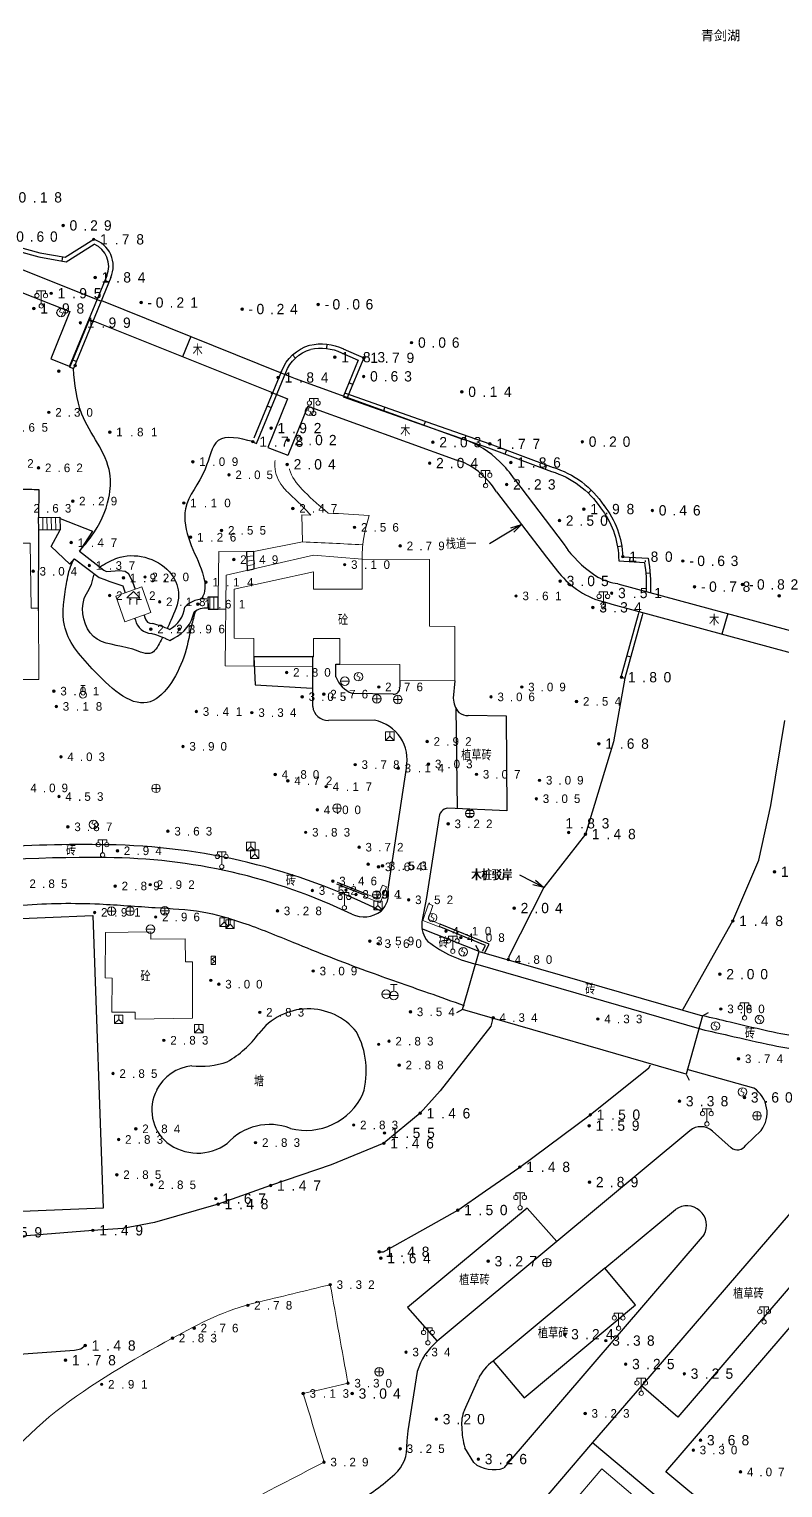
# Model space of a CAD drawing. Header units: metres. Extents: x 342272 to 345188, y 671156 to 672490.
# Drawn here: x 344395.7 to 344483.5, y 671548.3 to 671718.2 of the extents above; entities that cross this region are included whole.
import ezdxf
from ezdxf.enums import TextEntityAlignment as Align

# ---------------------------------------------------------------- set-up
doc = ezdxf.new("R2010")
doc.units = ezdxf.units.M
doc.header["$LTSCALE"] = 0.5
doc.header["$MEASUREMENT"] = 0
doc.layers.add('00-地形', color=251, linetype='Continuous')
doc.layers.add('00-现状标高', color=2, linetype='Continuous', lineweight=0, plot=False)
for name, color, linetype, lineweight in [('公共设施纪念物', 8, 'Continuous', 0), ('普通房屋', 8, 'Continuous', 0), ('通讯及其他管线设施', 252, 'Continuous', 0)]:
    doc.layers.add(name, color=color, linetype=linetype, lineweight=lineweight)
doc.styles.add('左斜等线体4.0', font='', dxfattribs={"height": 2.25})
doc.styles.add('正等线体2.0', font='MCS_Chinese1.shx', dxfattribs={"height": 2, "bigfont": 'MCS_Chinese1big.shx'})
doc.styles.add('正等线体2.4', font='MCS_Chinese1.shx', dxfattribs={"height": 2.4, "bigfont": 'MCS_Chinese1big.shx'})
doc.styles.add('细等线体2.5', font='MCS_Chinese1.shx', dxfattribs={"height": 2.5, "bigfont": 'MCS_Chinese1big.shx'})
doc.styles.add('细等线体3.0', font='MCS_Chinese1.shx', dxfattribs={"height": 3, "bigfont": 'MCS_Chinese1big.shx'})
doc.styles.get('左斜等线体4.0').set_extended_font_data('黑体', italic=True)

# ---------------------------------------------------------------- blocks, each defined once
blk = doc.blocks.new('155210_1')
at = {"layer": '公共设施纪念物', "lineweight": 0}
for p, q in [((-1, 2.9), (-1, 3.5)), ((-1, 3.5), (1, 3.5)), ((0, 0.5), (0, 3.5)), ((1, 3.5), (1, 2.9))]:
    blk.add_line(p, q, dxfattribs=at)
for centre in [(-1, 2.4), (0, 0), (1, 2.4)]:
    blk.add_circle(centre, 0.5, dxfattribs=at)
blk = doc.blocks.new('174201')
at = {"layer": '通讯及其他管线设施', "linetype": 'Continuous', "lineweight": 0}
for p, q in [((-1, 0), (1, 0)), ((-0.7, 0.7), (0.7, 0.7)), ((0, -1), (0, 1)), ((-0.7, -0.7), (0.7, -0.7))]:
    blk.add_line(p, q, dxfattribs=at)
blk.add_circle((0, 0), 1, dxfattribs=at)
blk = doc.blocks.new('174700')
at = {"layer": '通讯及其他管线设施', "linetype": 'Continuous', "lineweight": 0}
for p, q in [((0, 1), (-0.38, 0.18)), ((-0.38, 0.18), (0.38, -0.18)), ((0, -1), (0.38, -0.18))]:
    blk.add_line(p, q, dxfattribs=at)
blk.add_circle((0, 0), 1, dxfattribs=at)
blk = doc.blocks.new('175200')
at = {"layer": '通讯及其他管线设施', "lineweight": 0}
for p, q in [((-1, 0), (1, 0)), ((-0.8, 2.6), (0.8, 2.6)), ((0, 1), (0, 2.6))]:
    blk.add_line(p, q, dxfattribs=at)
blk.add_circle((0, 0), 1, dxfattribs=at)
blk = doc.blocks.new('174100')
at = {"layer": '通讯及其他管线设施', "lineweight": 0}
blk.add_line((-1, 0), (1, 0), dxfattribs=at)
blk.add_circle((0, 0), 1, dxfattribs=at)
blk = doc.blocks.new('175300')
at = {"layer": '通讯及其他管线设施', "lineweight": 0}
for p, q in [((-0.5, 2.2), (0.5, 2.2)), ((0, 0.8), (0, 2.2))]:
    blk.add_line(p, q, dxfattribs=at)
blk.add_circle((0, 0), 0.8, dxfattribs=at)
blk = doc.blocks.new('174200')
at = {"layer": '通讯及其他管线设施', "lineweight": 0}
for p, q in [((-1, 0), (1, 0)), ((0, 1), (0, -1))]:
    blk.add_line(p, q, dxfattribs=at)
blk.add_circle((0, 0), 1, dxfattribs=at)
blk = doc.blocks.new('174602')
at = {"layer": '通讯及其他管线设施', "lineweight": 0}
for p, q in [((-1, 1), (-1, -1)), ((1, 1), (-1, 1)), ((-1, -1), (0, 0)), ((0, 0), (0, 1)), ((0, 0), (1, -1)), ((1, -1), (1, 1)), ((-1, -1), (1, -1))]:
    blk.add_line(p, q, dxfattribs=at)
blk = doc.blocks.new('156602')
at = {"layer": '公共设施纪念物', "lineweight": 0}
for p, q in [((0, 3), (-1.5, 1.5)), ((-1.5, 1.5), (1.5, 1.5)), ((-0.8, 1.5), (-0.8, 0)), ((1.5, 1.5), (0, 3)), ((0.8, 1.5), (0.8, 0))]:
    blk.add_line(p, q, dxfattribs=at)
blk = doc.blocks.new('213400_1')
at = {"layer": '00-现状标高', "linetype": 'Continuous', "lineweight": 0}
h = blk.add_hatch(color=256, dxfattribs=at)
edge = h.paths.add_edge_path()
edge.add_arc((0, 0), 0.3, 0, 360)
blk.add_circle((0, 0), 0.3, dxfattribs=at)

msp = doc.modelspace()

# ---------------------------------------------------------------- linework, layer by layer
at = {"layer": '00-地形', "lineweight": -3}
for p, q in [((344389.06, 671694.3), (344396.94, 671692.14)), ((344388.95, 671693.82), (344396.83, 671691.65)), ((344399.91, 671691.62), (344403.22, 671693.7)), ((344400.01, 671691.09), (344403.27, 671693.14)), ((344392.57, 671691.11), (344404.09, 671686.51)), ((344396.83, 671691.65), (344400.01, 671691.09)), ((344396.94, 671692.14), (344399.91, 671691.62)), ((344399.58, 671691.67), (344399.5, 671691.18)), ((344404.74, 671689.45), (344400.38, 671678.83)), ((344405.2, 671689.26), (344400.85, 671678.64)), ((344404.98, 671688.71), (344404.51, 671688.9)), ((344405.2, 671689.26), (344405.2, 671689.26)), ((344391.63, 671688.78), (344400.43, 671685.28)), ((344404.09, 671686.51), (344404.14, 671686.63)), ((344404.12, 671686.57), (344424.95, 671678.17)), ((344400.43, 671685.28), (344398.21, 671679.78)), ((344400.47, 671678.87), (344402.74, 671684.36)), ((344403.08, 671684.09), (344402.62, 671684.28)), ((344402.74, 671684.36), (344403.18, 671684.18)), ((344403.18, 671684.18), (344403.11, 671684.01)), ((344423.98, 671675.84), (344403.18, 671684.18)), ((344414.53, 671682.37), (344413.58, 671680.01)), ((344430.38, 671681.47), (344430.32, 671680.98)), ((344432.08, 671680.48), (344434.04, 671679.63)), ((344432.28, 671680.94), (344434.69, 671679.89)), ((344398.21, 671679.78), (344400.47, 671678.87)), ((344400.38, 671678.83), (344400.85, 671678.64)), ((344401.18, 671679.46), (344400.72, 671679.65)), ((344426.39, 671680.24), (344426.73, 671679.87)), ((344434.04, 671679.63), (344432.26, 671675.36)), ((344434.69, 671679.89), (344432.72, 671675.17)), ((344421.92, 671670.59), (344425.13, 671678.38)), ((344422.19, 671669.93), (344425.59, 671678.19)), ((344424.99, 671678.27), (344424.95, 671678.17)), ((344424.95, 671678.17), (344426.7, 671677.49)), ((344426.7, 671677.49), (344446.31, 671670.37)), ((344433.4, 671676.79), (344432.94, 671676.98)), ((344423.92, 671675.69), (344423.98, 671675.84)), ((344423.98, 671675.84), (344425.8, 671675.13)), ((344432.26, 671675.36), (344440.97, 671672.29)), ((344432.43, 671675.83), (344441.14, 671672.76)), ((344423.44, 671674.29), (344423.91, 671674.09)), ((344425.8, 671675.13), (344423.49, 671669.46)), ((344428.17, 671674.27), (344425.82, 671668.51)), ((344428.17, 671674.27), (344445.52, 671667.97)), ((344437.14, 671674.17), (344436.98, 671673.7)), ((344440.97, 671672.29), (344449.19, 671669.4)), ((344441.14, 671672.76), (344449.36, 671669.87)), ((344441.86, 671672.51), (344441.69, 671672.04)), ((344421.92, 671670.59), (344421.92, 671670.59)), ((344446.57, 671670.85), (344446.41, 671670.38)), ((344421.73, 671670.12), (344422.19, 671669.93)), ((344423.49, 671669.46), (344425.84, 671668.55)), ((344449.19, 671669.4), (344456.56, 671666.66)), ((344449.36, 671669.87), (344456.73, 671667.13)), ((344451.29, 671669.15), (344451.11, 671668.68)), ((344455.97, 671667.41), (344455.8, 671666.94)), ((344452.22, 671665.74), (344458.03, 671658.13)), ((344396.82, 671664.56), (344396.81, 671661.31)), ((344450.14, 671664.3), (344455.97, 671656.67)), ((344461.17, 671664.49), (344460.82, 671664.13)), ((344396.81, 671661.31), (344399.28, 671661.32)), ((344396.84, 671659.83), (344396.81, 671661.31)), ((344399.28, 671661.32), (344399.3, 671659.85)), ((344399.32, 671661.18), (344403.1, 671659.7)), ((344453.05, 671660.48), (344449.31, 671658.21)), ((344451.82, 671660.1), (344453.05, 671660.48)), ((344453.05, 671660.48), (344452.15, 671659.57)), ((344396.79, 671650.41), (344396.84, 671659.83)), ((344399.3, 671659.85), (344396.84, 671659.83)), ((344398.28, 671657.93), (344399.3, 671659.85)), ((344403.1, 671659.7), (344401.58, 671657.38)), ((344398.28, 671657.93), (344400.43, 671655.87)), ((344401.58, 671657.38), (344404.41, 671655.14)), ((344421.86, 671657.33), (344421.01, 671657.31)), ((344421.01, 671657.31), (344421.08, 671655.13)), ((344421.92, 671655.32), (344421.86, 671657.33)), ((344455.97, 671656.67), (344457.4, 671654.86)), ((344458.03, 671658.13), (344458.08, 671658.05)), ((344464.72, 671657.96), (344464.23, 671657.88)), ((344464.35, 671656.71), (344464.37, 671656.25)), ((344464.85, 671656.73), (344467.79, 671656.54)), ((344465.67, 671656.68), (344465.64, 671656.18)), ((344400.43, 671655.87), (344400.97, 671656.48)), ((344400.97, 671656.48), (344403.86, 671654.3)), ((344404.41, 671655.14), (344404.72, 671655.02)), ((344404.72, 671655.02), (344406.24, 671655.12)), ((344406.24, 671655.12), (344406.88, 671655.06)), ((344406.88, 671655.06), (344407.28, 671654.76)), ((344421.08, 671655.13), (344421.92, 671655.32)), ((344464.37, 671656.25), (344467.37, 671656.07)), ((344403.86, 671654.3), (344404.52, 671654.08)), ((344404.52, 671654.08), (344404.97, 671653.89)), ((344404.97, 671653.89), (344406.6, 671653.32)), ((344406.6, 671653.32), (344406.89, 671652.52)), ((344407.28, 671654.76), (344407.76, 671653.81)), ((344407.76, 671653.81), (344408.06, 671652.95)), ((344464.28, 671653.58), (344489.89, 671646.63)), ((344468.02, 671654.82), (344467.53, 671654.78)), ((344417.73, 671652.02), (344416.53, 671652.01)), ((344416.53, 671652.01), (344416.54, 671650.63)), ((344417.72, 671650.63), (344417.73, 671652.02)), ((344409.1, 671649.93), (344409.19, 671649.65)), ((344416.54, 671650.63), (344417.72, 671650.63)), ((344463.61, 671651.15), (344462.76, 671651.42)), ((344489.18, 671644.23), (344463.61, 671651.15)), ((344466.62, 671649.99), (344464.61, 671642.7)), ((344467.1, 671649.86), (344465.09, 671642.57)), ((344466.71, 671650.31), (344466.62, 671649.99)), ((344467.19, 671650.18), (344467.1, 671649.86)), ((344477.09, 671650.11), (344476.4, 671647.69)), ((344408, 671649.54), (344408.08, 671649.34)), ((344411.57, 671647.19), (344412.07, 671646.97)), ((344412.07, 671646.97), (344412.56, 671647.22)), ((344428.75, 671645.1), (344421.89, 671645.08)), ((344421.89, 671645.08), (344422.02, 671641.81)), ((344428.73, 671639.27), (344428.75, 671645.1)), ((344465.77, 671645.04), (344465.29, 671645.17)), ((344431.42, 671642.73), (344431.43, 671644.2)), ((344431.43, 671644.2), (344431.87, 671644.2)), ((344422.02, 671641.81), (344428.67, 671641.43)), ((344438.88, 671642.29), (344438.86, 671641.53)), ((344445.28, 671642.26), (344445.1, 671640.26)), ((344465.09, 671642.57), (344463.78, 671635.17)), ((344464.61, 671642.7), (344465.09, 671642.57)), ((344438.1, 671640.71), (344433.31, 671640.81)), ((344445.4, 671639.11), (344445.54, 671627.41)), ((344446.87, 671638.28), (344451.25, 671638.19)), ((344451.25, 671638.19), (344451.34, 671627.14)), ((344435.93, 671637.68), (344430.56, 671637.63)), ((344482.08, 671627.73), (344483.7, 671637.63)), ((344463.78, 671635.17), (344460.49, 671624.41)), ((344437.53, 671617.98), (344439.64, 671632.1)), ((344480.68, 671621.39), (344482.08, 671627.73)), ((344443.43, 671626.22), (344441.97, 671617.04)), ((344451.34, 671627.14), (344444.48, 671627.43)), ((344460.49, 671624.41), (344455.63, 671618.19)), ((344477.65, 671614.29), (344480.68, 671621.39)), ((344455.63, 671618.19), (344452.84, 671619.64)), ((344434.82, 671617.29), (344431.53, 671618.58)), ((344434.89, 671617.47), (344431.6, 671618.76)), ((344433.17, 671617.93), (344433.24, 671618.12)), ((344455.63, 671618.19), (344451.55, 671610.06)), ((344455.63, 671618.19), (344454.37, 671618.49)), ((344454.66, 671619.05), (344455.63, 671618.19)), ((344441.97, 671617.04), (344441.45, 671614.19)), ((344383.93, 671614.12), (344403.12, 671614.91)), ((344403.12, 671614.91), (344404.32, 671580.83)), ((344471.9, 671604.11), (344477.65, 671614.29)), ((344448.12, 671610.75), (344441.45, 671613.38)), ((344448.86, 671611.42), (344443.46, 671613.64)), ((344449.28, 671611.58), (344443.58, 671613.92)), ((344445.53, 671612.79), (344445.65, 671613.07)), ((344446.17, 671603.97), (344448.12, 671610.75)), ((344448.12, 671610.75), (344447.73, 671611.45)), ((344448.12, 671610.75), (344474.14, 671603.25)), ((344448.52, 671610.76), (344448.86, 671611.42)), ((344448.79, 671610.62), (344449.28, 671611.58)), ((344447.98, 671609.21), (344474.02, 671601.67)), ((344446.17, 671603.97), (344445.47, 671603.59)), ((344472.21, 671596.45), (344446.17, 671603.97)), ((344449.67, 671602.81), (344449.48, 671602.04)), ((344474.14, 671603.25), (344472.21, 671596.45)), ((344474.14, 671603.25), (344474.84, 671603.64)), ((344449.48, 671602.04), (344443.59, 671594.51)), ((344461.06, 671591.72), (344467.87, 671597.19)), ((344467.87, 671597.19), (344468.06, 671597.52)), ((344472.21, 671596.45), (344472.59, 671595.75)), ((344480.11, 671594.81), (344472.36, 671596.98)), ((344443.59, 671594.51), (344441.25, 671591.89)), ((344441.25, 671591.89), (344437.01, 671588.39)), ((344452.84, 671585.63), (344461.06, 671591.72)), ((344472.67, 671589.85), (344457.18, 671576.94)), ((344477.47, 671587.88), (344475.29, 671589.82)), ((344479.17, 671588.17), (344480.96, 671589.88)), ((344437.01, 671588.39), (344430.88, 671585.88)), ((344430.88, 671585.88), (344423.83, 671583.48)), ((344448.85, 671582.84), (344452.84, 671585.63)), ((344423.83, 671583.48), (344417.71, 671581.31)), ((344445.62, 671580.61), (344448.85, 671582.84)), ((344486.76, 671583.05), (344467.03, 671560.14)), ((344404.32, 671580.83), (344385.19, 671580.05)), ((344417.71, 671581.31), (344410.32, 671579.18)), ((344453.7, 671580.83), (344439.77, 671569.27)), ((344442.52, 671578.84), (344445.62, 671580.61)), ((344457.18, 671576.94), (344453.7, 671580.83)), ((344462.75, 671573.86), (344471, 671580.68)), ((344406.61, 671578.46), (344403.11, 671578.25)), ((344410.32, 671579.18), (344406.61, 671578.46)), ((344436.97, 671575.75), (344442.52, 671578.84)), ((344469.84, 671550.13), (344494.33, 671578.64)), ((344490.96, 671579.44), (344471.24, 671556.48)), ((344403.11, 671578.25), (344390.59, 671577.23)), ((344457.18, 671576.94), (344443.24, 671565.33)), ((344474.31, 671577.75), (344451, 671550.57)), ((344436.46, 671575.75), (344436.97, 671575.75)), ((344462.75, 671573.86), (344449.74, 671563.01)), ((344466.31, 671569.57), (344462.75, 671573.86)), ((344439.77, 671569.27), (344443.24, 671565.33)), ((344453.36, 671558.76), (344466.31, 671569.57)), ((344401.74, 671564.46), (344402.24, 671564.83)), ((344393.45, 671563.74), (344400.98, 671564.3)), ((344400.98, 671564.3), (344401.74, 671564.46)), ((344440.91, 671561.8), (344439.82, 671554.88)), ((344449.74, 671563.01), (344453.36, 671558.76)), ((344446.39, 671557.3), (344448.03, 671560.96)), ((344467.03, 671560.14), (344461.32, 671553.55)), ((344471.24, 671556.48), (344467.03, 671560.14)), ((344461.32, 671553.55), (344444.49, 671533.85)), ((344447.48, 671551.19), (344446.45, 671552.92)), ((344461.32, 671553.55), (344469.72, 671546.49)), ((344470.8, 671549.36), (344469.84, 671550.13)), ((344474.49, 671546.27), (344470.8, 671549.36))]:
    msp.add_line(p, q, dxfattribs=at)
at = {"layer": '00-地形', "lineweight": 0}
for p, q in [((344399.32, 671661.18), (344403.1, 671659.7)), ((344428.52, 671661.55), (344427.46, 671661.6)), ((344427.46, 671661.6), (344427.54, 671658.46)), ((344403.1, 671659.7), (344401.58, 671657.38)), ((344398.28, 671657.93), (344400.43, 671655.87)), ((344401.58, 671657.38), (344404.41, 671655.14)), ((344400.43, 671655.87), (344400.97, 671656.48)), ((344400.97, 671656.48), (344403.86, 671654.3)), ((344404.41, 671655.14), (344404.72, 671655.02)), ((344404.72, 671655.02), (344406.24, 671655.12)), ((344406.24, 671655.12), (344406.88, 671655.06)), ((344406.88, 671655.06), (344407.28, 671654.76)), ((344403.86, 671654.3), (344404.52, 671654.08)), ((344404.52, 671654.08), (344404.97, 671653.89)), ((344404.97, 671653.89), (344406.6, 671653.32)), ((344406.6, 671653.32), (344406.89, 671652.52)), ((344407.28, 671654.76), (344407.76, 671653.81)), ((344407.76, 671653.81), (344408.06, 671652.95)), ((344409.1, 671649.93), (344409.19, 671649.65)), ((344411.57, 671647.19), (344412.07, 671646.97)), ((344412.07, 671646.97), (344412.56, 671647.22))]:
    msp.add_line(p, q, dxfattribs=at)
at = {"layer": '00-地形', "lineweight": 0, "flags": 128}
for points in [[(344396.82, 671664.56), (344396.81, 671661.31)], [(344396.79, 671650.41), (344396.84, 671659.83)], [(344398.28, 671657.93), (344399.3, 671659.85)], [(344421.86, 671657.33), (344427.54, 671658.46)], [(344417.73, 671652.02), (344417.79, 671657.34)], [(344421.01, 671657.31), (344417.79, 671657.34)], [(344408, 671649.54), (344408.08, 671649.34)]]:
    msp.add_lwpolyline(points, dxfattribs=at)
at = {"layer": '00-地形', "lineweight": -3}
for centre, radius, start, end in [((344402.22, 671690.59), 3.27, 335.9757, 72.1511), ((344402.15, 671690.56), 2.82, 336.8881, 66.5474), ((344443.5, 671661.14), 9.65, 43.3676, 73.0628), ((344443.5, 671661.14), 7.13, 42.6401, 73.5543), ((344443.66, 671660.29), 10.15, 32.4959, 47.4909), ((344443.66, 671660.29), 7.62, 31.7454, 48.1771), ((344466.86, 671663.81), 10.5, 213.2334, 216.6567), ((344470.31, 671667.11), 15.27, 218.8696, 236.735), ((344465.25, 671661.19), 10.08, 218.9079, 255.7258), ((344465.18, 671660.37), 6.84, 241.7005, 262.4292), ((344416.06, 671648.7), 3.1, 83.6765, 135.8091), ((344410.52, 671651.23), 3.34, 296.9867, 353.6532), ((344410.52, 671651.23), 4.5, 296.9867, 347.6201), ((344416.3, 671648.52), 2.23, 86.0229, 128.595), ((344410.03, 671649.78), 2, 192.6175, 267.2226), ((344410.03, 671649.78), 0.846, 188.4909, 274.1535), ((344406.41, 671635.36), 14.07, 66.4236, 74.8075), ((344406.41, 671635.36), 12.91, 66.4236, 74.1382), ((344434.55, 671643.93), 3.35, 201.0133, 248.206), ((344438.18, 671641.4), 0.688, 263.158, 11.152), ((344448.1, 671640.44), 3.01, 183.5725, 218.4185), ((344430.59, 671639.51), 1.88, 187.3368, 268.9678), ((344446.89, 671640.24), 2.02, 235.5365, 268.9774), ((344434.99, 671633.03), 4.74, 348.6153, 78.5766), ((344444.61, 671626.26), 1.18, 96.3134, 182.1295), ((344402.09, 671456.45), 166.74, 89.0681, 98.7308), ((344403.81, 671549.34), 73.83, 63.5412, 89.229), ((344402.6, 671452.29), 169.39, 89.3014, 97.7706), ((344404.36, 671554.82), 66.85, 64.3698, 89.7392), ((344434.71, 671617.49), 2.86, 314.206, 9.8556), ((344434.7, 671618.11), 3.34, 244.7476, 306.8335), ((344444.26, 671613.78), 2.83, 171.772, 221.6902), ((344450.97, 671623.37), 14.47, 232.4259, 258.0745), ((344490.92, 671595.83), 41.82, 160.1473, 160.4972), ((344428.22, 671596.83), 7.22, 39.1196, 142.942), ((344412.49, 671608.62), 12.44, 300.3668, 323.2711), ((344425.34, 671596.83), 9.63, 343.7869, 28.263), ((344415.2, 671592.23), 5.22, 96.25, 152.8507), ((344415.66, 671606.74), 9.38, 263.7585, 289.4539), ((344414.97, 671592.27), 4.98, 152.1013, 229.5341), ((344427.95, 671597.21), 7.31, 255.5503, 335.2185), ((344478.2, 671591.95), 3.45, 323.2097, 56.1712), ((344423.72, 671583.92), 6.66, 68.7939, 138.1777), ((344473.96, 671588.34), 1.99, 47.9498, 130.6198), ((344415.33, 671593.11), 5.86, 232.1934, 305.7637), ((344478.19, 671588.78), 1.15, 230.9386, 328.0081), ((344472.33, 671578.85), 2.26, 330.9696, 126.0021), ((344447.91, 671559.71), 7.31, 129.75, 163.4137), ((344452.7, 671558.78), 5.16, 124.9825, 155.0346), ((344449.72, 671555.78), 3.65, 155.5145, 186.9707), ((344446.81, 671553.54), 7.11, 169.1543, 181.4667), ((344455.23, 671555.45), 9.14, 180.7287, 196.1001), ((344435.5, 671553), 4.21, 311.4801, 4.8504), ((344418.7, 671571.54), 29.23, 300.9536, 312.0774), ((344449.79, 671554.04), 3.67, 230.9684, 289.3106)]:
    msp.add_arc(centre, radius, start, end, dxfattribs=at)
at = {"layer": '00-地形', "lineweight": -3, "extrusion": (0, 0, -1)}
for centre, radius, start, end in [((-344429.79, 671676.57), 5, 21.0792, 73.2217), ((-344429.79, 671676.57), 4.5, 21.0792, 73.2217), ((-344429.7, 671675.4), 6.12, 77.6148, 115.1569), ((-344429.7, 671675.4), 5.62, 77.6148, 115.1569), ((-344453.46, 671656.6), 11.03, 107.0902, 146.4874), ((-344453.46, 671656.6), 10.53, 107.0902, 146.4874), ((-344454.44, 671656.29), 9.92, 141.9062, 177.6053), ((-344454.44, 671656.29), 10.42, 141.9062, 177.6053), ((-344451.32, 671653.43), 16.26, 170.6612, 182.6094), ((-344451.32, 671653.43), 16.76, 169.2944, 182.9908)]:
    msp.add_arc(centre, radius, start, end, dxfattribs=at)
at = {"layer": '00-地形', "lineweight": 0, "extrusion": (0, 0, -1)}
for centre, radius, start, end in [((-344416.06, 671648.7), 3.1, 44.1908, 96.3236), ((-344416.3, 671648.52), 2.23, 51.405, 93.9772), ((-344406.41, 671635.36), 14.07, 105.1926, 113.5764), ((-344406.41, 671635.36), 12.91, 105.8619, 113.5764)]:
    msp.add_arc(centre, radius, start, end, dxfattribs=at)
at = {"layer": '00-地形', "lineweight": 0}
for centre, radius, start, end in [((344410.52, 671651.23), 3.34, 296.9867, 353.6532), ((344410.52, 671651.23), 4.5, 296.9867, 347.6201), ((344410.03, 671649.78), 2, 192.6175, 267.2226), ((344410.03, 671649.78), 0.846, 188.4909, 274.1534)]:
    msp.add_arc(centre, radius, start, end, dxfattribs=at)
at = {"layer": '00-地形', "lineweight": -3}
for points in [[(344401.58, 671657.38), (344402.96, 671659.11), (344404.98, 671663.59), (344405.1, 671666.44), (344401.85, 671673.35), (344400.85, 671678.64)], [(344421.77, 671670.13), (344417.73, 671670.25), (344416.2, 671666.91), (344413.91, 671662.3), (344414.41, 671658.48), (344415.9, 671654.84), (344416.07, 671652.45), (344415.79, 671651.79)], [(344394.63, 671664.6), (344396.82, 671664.56)], [(344403.9, 671655.54), (344404.35, 671655.79), (344406.31, 671656.68), (344412.3, 671654.65), (344413.11, 671652.26), (344412.21, 671649.3), (344411.79, 671648.35)], [(344414.99, 671650.18), (344414.57, 671648.46), (344413.72, 671645.03), (344409.46, 671639.74), (344403.06, 671643.66), (344399.81, 671648.73), (344400.05, 671653.58), (344400.63, 671655.83), (344400.97, 671656.48)], [(344411.26, 671647.32), (344411.08, 671647.02), (344410, 671645.53), (344407.78, 671645.94), (344403.18, 671647.44), (344402.13, 671651.85), (344403.14, 671654.1), (344403.34, 671654.68), (344403.35, 671654.69)], [(344415.12, 671650.41), (344415.08, 671650.34), (344415.04, 671650.26), (344414.99, 671650.18)], [(344383.98, 671614.89), (344388.1, 671615.39), (344394.94, 671616.14), (344403.91, 671616.27), (344410.4, 671615.85), (344415.87, 671615.35), (344420.56, 671614.09), (344426.5, 671611.79), (344434.97, 671608.49), (344442.19, 671605.93), (344446.36, 671604.45)], [(344471.81, 671603.92), (344471.84, 671603.98), (344471.88, 671604.04), (344471.92, 671604.11)], [(344449.74, 671603.03), (344449.69, 671602.97), (344449.64, 671602.9), (344449.59, 671602.83)], [(344501.26, 671601), (344498.75, 671600.83), (344497.33, 671600.76), (344494.22, 671600.62), (344489.62, 671600.42), (344482.37, 671601.33), (344477.34, 671602.5), (344474.14, 671603.25)], [(344474.02, 671601.67), (344477.18, 671600.96), (344482.34, 671599.81), (344489.71, 671598.91), (344495.13, 671599.17), (344498.49, 671599.35), (344502.17, 671599.75)]]:
    msp.add_spline(points, degree=3, dxfattribs=at)
at = {"layer": '00-地形', "lineweight": 0}
for points, knots in [([(344424.34, 671667.94), (344424.31, 671667.7), (344424.26, 671666.65), (344424.97, 671664.92), (344426.82, 671663.37), (344427.89, 671662.22), (344428.52, 671661.55)], [0, 0, 0, 0, 0.091595, 0.401844, 0.652722, 1, 1, 1, 1]), ([(344430.53, 671661.81), (344429.6, 671662.6), (344427.96, 671664), (344426.33, 671665.83), (344426.05, 671666.85), (344426.02, 671666.98)], [0, 0, 0, 0, 0.536027, 0.940703, 1, 1, 1, 1])]:
    msp.add_open_spline(points, degree=3, knots=knots, dxfattribs=at)
for points in [[(344394.63, 671664.6), (344396.82, 671664.56)], [(344430.53, 671661.81), (344435.29, 671661.53)], [(344435.29, 671661.53), (344434.56, 671658.12), (344434.48, 671656.43)], [(344427.54, 671658.46), (344434.56, 671658.12)], [(344417.72, 671650.63), (344418.61, 671650.62)]]:
    msp.add_spline(points, degree=3, dxfattribs=at)
at = {"layer": '公共设施纪念物', "lineweight": 0, "flags": 128}
msp.add_lwpolyline([(344405.79, 671652.12), (344406.85, 671649.12), (344409.89, 671650.22), (344408.81, 671653.22), (344405.79, 671652.12)], dxfattribs=at)
at = {"layer": '普通房屋', "lineweight": 0}
for p, q in [((344396.81, 671661.31), (344399.28, 671661.32)), ((344396.84, 671659.83), (344396.81, 671661.31)), ((344397.3, 671659.84), (344397.28, 671661.31)), ((344397.8, 671659.84), (344397.78, 671661.31)), ((344398.3, 671659.84), (344398.28, 671661.31)), ((344398.8, 671659.84), (344398.78, 671661.32)), ((344399.3, 671659.85), (344396.84, 671659.83)), ((344421.86, 671657.33), (344421.01, 671657.31)), ((344421.86, 671657.32), (344421.01, 671657.29)), ((344421.01, 671657.31), (344421.08, 671655.13)), ((344421.87, 671656.82), (344421.03, 671656.75)), ((344421.92, 671655.32), (344421.86, 671657.33)), ((344421.89, 671656.32), (344421.05, 671656.21)), ((344421.91, 671655.82), (344421.07, 671655.67)), ((344417.73, 671652.02), (344416.53, 671652.01)), ((344416.53, 671652.01), (344416.54, 671650.63)), ((344416.73, 671652.01), (344416.73, 671650.63)), ((344417.23, 671652.02), (344417.22, 671650.63)), ((344416.54, 671650.63), (344417.72, 671650.63))]:
    msp.add_line(p, q, dxfattribs=at)
at = {"layer": '普通房屋', "lineweight": 0, "flags": 128}
for points in [[(344393.92, 671658.3), (344395.84, 671658.31), (344395.94, 671650.74), (344396.78, 671650.75), (344396.84, 671642.41), (344394.8, 671642.41)], [(344434.48, 671656.43), (344428.83, 671656.89), (344418.66, 671654.58), (344418.52, 671644), (344421.86, 671643.96), (344421.88, 671645.08)], [(344419.58, 671647.22), (344419.59, 671652.93), (344428.83, 671654.97), (344428.83, 671652.94), (344434.48, 671652.93), (344434.48, 671656.43), (344442.33, 671656.41), (344442.32, 671648.62), (344445.29, 671648.61), (344445.28, 671642.28), (344438.88, 671642.29), (344438.89, 671644.18), (344431.87, 671644.2), (344431.88, 671647.2), (344428.82, 671647.2), (344428.81, 671645.07), (344421.89, 671645.08), (344421.89, 671647.21), (344419.58, 671647.22)], [(344428.74, 671643.94), (344428.75, 671645.1)], [(344421.86, 671643.96), (344428.74, 671643.94)], [(344434.73, 671617.15), (344436.58, 671616.41), (344437.31, 671618.25), (344436.85, 671618.46), (344436.22, 671616.93), (344434.89, 671617.47), (344434.73, 671617.15)], [(344442.72, 671616.1), (344442.22, 671616.28), (344441.56, 671614.35), (344443.44, 671613.61), (344443.58, 671613.93), (344442.16, 671614.49), (344442.72, 671616.1)], [(344404.58, 671612.96), (344409.86, 671613.01), (344409.87, 671612.17), (344413.88, 671612.21), (344413.91, 671609.52), (344414.71, 671609.53), (344414.73, 671602.96), (344408.05, 671602.84), (344408.05, 671603.66), (344405.35, 671603.66), (344405.36, 671607.64), (344404.57, 671607.65), (344404.58, 671612.96)], [(344452.22, 671528.61), (344447.34, 671532.78), (344462.4, 671550.47), (344467.28, 671546.31), (344452.22, 671528.61)]]:
    msp.add_lwpolyline(points, dxfattribs=at)
at = {"layer": '普通房屋', "lineweight": 0}
msp.add_open_spline([(344381.51, 671526.7), (344388.18, 671525.02), (344394.86, 671523.33), (344401.53, 671521.65), (344403.22, 671525.57), (344404.91, 671529.49), (344406.6, 671533.41), (344408.39, 671537.54), (344411.39, 671541.6), (344415.4, 671543.67), (344420.28, 671546.2), (344425.17, 671548.72), (344430.05, 671551.25), (344429.24, 671553.91), (344428.43, 671556.58), (344427.62, 671559.24), (344429.36, 671559.64), (344431.1, 671560.04), (344432.84, 671560.44), (344432.15, 671564.27), (344431.46, 671568.09), (344430.77, 671571.92), (344427.86, 671571.22), (344424.95, 671570.51), (344422.04, 671569.81), (344418.64, 671568.99), (344415.53, 671567.42), (344412.39, 671565.69), (344403.13, 671560.61), (344393.17, 671554.76), (344389.22, 671545.25), (344386.65, 671539.06), (344384.08, 671532.88), (344381.51, 671526.7)], degree=3, knots=[0, 0, 0, 0, 0.25, 0.25, 0.25, 0.324748, 0.324748, 0.324748, 0.403646, 0.403646, 0.403646, 0.5, 0.5, 0.5, 0.583333, 0.583333, 0.583333, 0.666667, 0.666667, 0.666667, 0.75, 0.75, 0.75, 0.781881, 0.781881, 0.781881, 0.819105, 0.819105, 0.819105, 0.928749, 0.928749, 0.928749, 1, 1, 1, 1], dxfattribs=at)
at = {"layer": '通讯及其他管线设施', "lineweight": 0}
for p, q in [((344416.9, 671609.21), (344416.9, 671610.21)), ((344416.9, 671610.21), (344417.4, 671610.21)), ((344417.4, 671609.21), (344416.9, 671609.21)), ((344417.33, 671610.08), (344416.98, 671609.83)), ((344416.98, 671609.83), (344417.33, 671609.58)), ((344417.33, 671609.58), (344416.98, 671609.33)), ((344417.4, 671610.21), (344417.4, 671609.21))]:
    msp.add_line(p, q, dxfattribs=at)

# ---------------------------------------------------------------- block references
at = {"layer": '00-现状标高', "lineweight": 0, "xscale": 0.5, "yscale": 0.5, "zscale": 0.5}
for p in [(344399.66, 671695.32), (344403.22, 671693.7), (344403.39, 671689.26), (344398.26, 671687.41), (344396.25, 671685.64), (344408.74, 671686.34), (344420.5, 671685.57), (344429.36, 671686.12), (344401.67, 671683.98), (344440.25, 671681.66), (344401.06, 671678.99), (344431.3, 671679.97), (344434.69, 671679.89), (344399.15, 671678.34), (344424.71, 671677.6), (344434.66, 671677.73), (344446.1, 671675.93), (344398, 671673.54), (344423.88, 671671.71), (344405.1, 671671.24), (344421.77, 671670.13), (344425.86, 671670.31), (344442.73, 671670.06), (344460.13, 671670.12), (344449.36, 671669.87), (344396.8, 671667.07), (344414.77, 671667.79), (344425.76, 671667.48), (344442.35, 671667.63), (344451.8, 671667.69), (344418.98, 671666.26), (344451.32, 671665.14), (344400.78, 671663.2), (344413.71, 671662.98), (344426.42, 671662.35), (344460.32, 671662.27), (344468.29, 671662.12), (344433.61, 671660.15), (344457.46, 671660.93), (344400.61, 671658.37), (344414.51, 671659), (344418.12, 671659.79), (344438.93, 671657.98), (344464.85, 671656.73), (344396.17, 671655.03), (344402.71, 671655.69), (344419.54, 671656.39), (344432.45, 671655.8), (344471.84, 671656.23), (344406.68, 671654.26), (344409.2, 671654.36), (344416.3, 671653.76), (344457.56, 671653.89), (344473.21, 671653.23), (344478.79, 671653.49), (344405.08, 671652.2), (344410.9, 671651.46), (344452.41, 671652.15), (344463.55, 671652.49), (344483.05, 671652.17), (344415.36, 671651.19), (344461.36, 671650.82), (344409.88, 671648.29), (344413.19, 671648.29), (344425.7, 671643.24), (344436.42, 671641.55), (344453.08, 671641.55), (344464.69, 671642.68), (344398.59, 671641.06), (344427.51, 671640.41), (344430.03, 671640.71), (344449.5, 671640.39), (344459.46, 671639.86), (344398.87, 671639.28), (344415.18, 671638.68), (344421.65, 671638.56), (344413.62, 671634.63), (344442.06, 671635.19), (344462.05, 671634.94), (344399.41, 671633.41), (344424.37, 671631.35), (344433.67, 671632.5), (344438.69, 671632.1), (344442.22, 671632.57), (344447.8, 671631.37), (344425.84, 671630.62), (344430.3, 671629.94), (344455.15, 671630.68), (344399.18, 671628.78), (344454.78, 671628.53), (344429.27, 671627.23), (344400.22, 671625.25), (344411.87, 671624.74), (344427.91, 671624.62), (344444.5, 671625.6), (344458.54, 671624.59), (344460.49, 671624.41), (344405.98, 671622.46), (344434.13, 671622.88), (344435.19, 671620.9), (344436.39, 671620.59), (344436.85, 671620.71), (344482.51, 671620.02), (344405.73, 671618.36), (344409.81, 671618.52), (344428.69, 671617.83), (344431.07, 671618.94), (344432.61, 671617.89), (344433.77, 671617.38), (344439.91, 671616.75), (344452.2, 671615.79), (344403.33, 671615.29), (344410.44, 671614.75), (344424.62, 671615.46), (344477.65, 671614.29), (344444.25, 671613.1), (344445.97, 671612.35), (344435.37, 671611.95), (344436.34, 671611.65), (344451.51, 671609.79), (344416.87, 671607.38), (344428.79, 671608.46), (344476.16, 671608.1), (344417.8, 671606.92), (344476.27, 671604.04), (344422.56, 671603.65), (344440.11, 671603.7), (344449.74, 671603.03), (344461.95, 671602.87), (344411.4, 671600.39), (344436.41, 671599.92), (344437.62, 671600.28), (344438.8, 671597.5), (344478.33, 671598.23), (344405.47, 671596.51), (344479.01, 671593.73), (344441.25, 671591.89), (344471.44, 671593.29), (344433.5, 671590.52), (344460.93, 671590.44), (344461.06, 671591.72), (344406.13, 671588.84), (344408.13, 671590.07), (344422.08, 671588.47), (344437.09, 671589.59), (344437.01, 671588.39), (344452.84, 671585.63), (344405.92, 671584.73), (344409.97, 671583.55), (344423.83, 671583.48), (344460.96, 671583.87), (344417.45, 671581.94), (344417.71, 671581.31), (344445.62, 671580.61), (344403.11, 671578.25), (344436.46, 671575.75), (344436.66, 671575.01), (344449.16, 671574.66), (344430.77, 671571.92), (344421.17, 671569.52), (344414.93, 671566.86), (344402.24, 671564.83), (344412.39, 671565.69), (344458.08, 671566.14), (344462.86, 671565.4), (344399.94, 671563.12), (344439.6, 671564.07), (344465.18, 671562.67), (344472.01, 671561.55), (344404.15, 671560.31), (344432.84, 671560.44), (344427.62, 671559.24), (344433.33, 671559.24), (344443.13, 671556.25), (344460.46, 671556.92), (344438.93, 671552.81), (344473.9, 671553.8), (344430.05, 671551.25), (344448.02, 671551.6), (344473.06, 671552.65), (344478.56, 671550.11)]:
    msp.add_blockref('213400_1', p, dxfattribs=at)
at = {"layer": '公共设施纪念物', "lineweight": 0, "xscale": 0.5, "yscale": 0.5, "zscale": 0.5}
for name, p in [('155210_1', (344397.11, 671685.94)), ('155210_1', (344428.85, 671673.42)), ('155210_1', (344448.86, 671665.01)), ('156602', (344407.84, 671651.17)), ('155210_1', (344462.58, 671650.9)), ('155210_1', (344404.25, 671621.98)), ('155210_1', (344418.13, 671620.61)), ('155210_1', (344432.43, 671615.84)), ('155210_1', (344445.05, 671610.77)), ('155210_1', (344479.03, 671603)), ('155210_1', (344474.64, 671590.65)), ('155210_1', (344452.89, 671580.88)), ('155210_1', (344464.36, 671566.85)), ('155210_1', (344481.3, 671567.58)), ('155210_1', (344442.15, 671565.15)), ('155210_1', (344466.99, 671559.27))]:
    msp.add_blockref(name, p, dxfattribs=at)
at = {"layer": '通讯及其他管线设施', "lineweight": 0, "xscale": 0.5, "yscale": 0.5, "zscale": 0.5}
for name, p in [('174700', (344399.43, 671685.17)), ('174700', (344428.34, 671673.68)), ('174700', (344434.07, 671642.75)), ('175300', (344401.97, 671640.64)), ('174100', (344432.48, 671642.23)), ('174200', (344436.19, 671640.18)), ('174200', (344438.63, 671640.09)), ('174602', (344437.71, 671635.83)), ('174200', (344410.48, 671629.74)), ('174200', (344431.56, 671627.44)), ('174700', (344403.21, 671625.54)), ('174201', (344447.02, 671626.8)), ('174602', (344421.51, 671622.97)), ('174602', (344421.97, 671622.06)), ('174201', (344436.18, 671617.32)), ('174200', (344405.31, 671615.43)), ('174200', (344407.45, 671615.43)), ('174200', (344411.5, 671615.46)), ('174602', (344436.33, 671616.09)), ('174602', (344418.43, 671614.15)), ('174602', (344419.1, 671613.91)), ('174700', (344442.7, 671614.68)), ('174100', (344409.83, 671613.33)), ('174700', (344446.26, 671610.7)), ('174100', (344437.28, 671605.77)), ('175200', (344438.18, 671605.61)), ('174602', (344406.13, 671602.83)), ('174602', (344415.47, 671601.75)), ('174700', (344475.64, 671602.06)), ('174700', (344480.76, 671602.8)), ('174700', (344478.79, 671594.37)), ('174200', (344480.48, 671591.6)), ('174200', (344456.01, 671574.49)), ('174200', (344436.46, 671561.76))]:
    msp.add_blockref(name, p, dxfattribs=at)

# ---------------------------------------------------------------- texts
at = {"layer": '00-地形', "lineweight": -3, "style": '左斜等线体4.0', "oblique": 345}
msp.add_text('青剑湖', height=1.125, dxfattribs=at).set_placement((344473.93, 671716.88))
at = {"layer": '00-地形', "lineweight": -3, "style": '细等线体2.5'}
for s, p in [('木', (344414.73, 671680.19)), ('木', (344438.92, 671670.78)), ('栈道一', (344444.23, 671657.61)), ('木', (344474.9, 671648.73)), ('砖', (344399.98, 671621.92)), ('砖', (344425.59, 671618.39)), ('木桩驳岸', (344447.17, 671619.03)), ('砖', (344443.39, 671611.16)), ('砖', (344460.48, 671605.73)), ('砖', (344479.07, 671600.59))]:
    msp.add_text(s, height=1.25, dxfattribs=at).set_placement(p)
at = {"layer": '00-地形', "lineweight": -3, "style": '细等线体3.0'}
msp.add_text('植草砖', height=1.25, dxfattribs=at).set_placement((344446.02, 671633.62), align=Align.MIDDLE_LEFT)
at = {"layer": '00-地形', "lineweight": -3, "style": '细等线体2.5'}
msp.add_text('木桩驳岸', height=1.25, dxfattribs=at).set_placement((344447.25, 671620.28), align=Align.TOP_LEFT)
for s, p in [('塘', (344422.48, 671595.65)), ('植草砖', (344447.57, 671572.5)), ('植草砖', (344479.48, 671570.9)), ('植草砖', (344456.74, 671566.3))]:
    msp.add_text(s, height=1.25, dxfattribs=at).set_placement(p, align=Align.MIDDLE_CENTER)
at = {"layer": '00-现状标高', "lineweight": 0, "attachment_point": 4, "line_spacing_factor": 0.722892}
for s, insert, char_height, style in [('\\T1.864;0.18', (344394.47, 671698.58), 1.2, '正等线体2.4'), ('\\T1.794;0.29', (344400.41, 671695.31), 1.2, '正等线体2.4'), ('\\T1.763;0.60', (344394.2, 671694.01), 1.2, '正等线体2.4'), ('\\T1.891;1.78', (344403.97, 671693.69), 1.2, '正等线体2.4'), ('\\T1.891;1.84', (344404.14, 671689.26), 1.2, '正等线体2.4'), ('\\T1.891;1.95', (344399.01, 671687.41), 1.2, '正等线体2.4'), ('\\T1.891;1.98', (344397, 671685.64), 1.2, '正等线体2.4'), ('\\T1.801;-0.21', (344409.49, 671686.33), 1.2, '正等线体2.4'), ('\\T1.752;-0.24', (344421.25, 671685.57), 1.2, '正等线体2.4'), ('\\T1.729;-0.06', (344430.11, 671686.12), 1.2, '正等线体2.4'), ('\\T1.891;1.99', (344402.42, 671683.98), 1.2, '正等线体2.4'), ('\\T1.763;0.06', (344441, 671681.66), 1.2, '正等线体2.4'), ('\\T1.891;1.83', (344432.05, 671679.96), 1.2, '正等线体2.4'), ('\\T1.891;1.79', (344435.44, 671679.89), 1.2, '正等线体2.4'), ('\\T1.891;1.84', (344425.46, 671677.6), 1.2, '正等线体2.4'), ('\\T1.783;0.63', (344435.41, 671677.73), 1.2, '正等线体2.4'), ('\\T1.864;0.14', (344446.85, 671675.93), 1.2, '正等线体2.4'), ('\\T1.952;2.30', (344398.75, 671673.53), 1, '正等线体2.0'), ('\\T2.053;1.65', (344393.34, 671671.78), 1, '正等线体2.0'), ('\\T1.891;1.92', (344424.63, 671671.7), 1.2, '正等线体2.4'), ('\\T2.176;1.81', (344405.85, 671671.24), 1, '正等线体2.0'), ('\\T1.891;1.78', (344422.52, 671670.12), 1.2, '正等线体2.4'), ('\\T1.794;2.02', (344426.61, 671670.31), 1.2, '正等线体2.4'), ('\\T1.794;2.03', (344443.48, 671670.06), 1.2, '正等线体2.4'), ('\\T1.891;1.77', (344450.11, 671669.87), 1.2, '正等线体2.4'), ('\\T1.773;0.20', (344460.88, 671670.12), 1.2, '正等线体2.4'), ('\\T1.966;2.62', (344391.83, 671667.58), 1, '正等线体2.0'), ('\\T1.966;2.62', (344397.55, 671667.07), 1, '正等线体2.0'), ('\\T2.037;1.09', (344415.52, 671667.79), 1, '正等线体2.0'), ('\\T1.952;2.05', (344419.73, 671666.26), 1, '正等线体2.0'), ('\\T1.794;2.04', (344426.51, 671667.48), 1.2, '正等线体2.4'), ('\\T1.794;2.04', (344443.1, 671667.63), 1.2, '正等线体2.4'), ('\\T1.877;1.86', (344452.55, 671667.69), 1.2, '正等线体2.4'), ('\\T1.816;2.23', (344452.07, 671665.14), 1.2, '正等线体2.4'), ('\\T1.979;2.29', (344401.53, 671663.2), 1, '正等线体2.0'), ('\\T2.138;1.10', (344414.46, 671662.98), 1, '正等线体2.0'), ('\\T1.966;2.63', (344396.21, 671662.36), 1, '正等线体2.0'), ('\\T1.979;2.47', (344427.17, 671662.35), 1, '正等线体2.0'), ('\\T1.891;1.98', (344461.07, 671662.27), 1.2, '正等线体2.4'), ('\\T1.783;0.46', (344469.04, 671662.12), 1.2, '正等线体2.4'), ('\\T1.979;2.55', (344418.87, 671659.79), 1, '正等线体2.0'), ('\\T1.966;2.56', (344434.36, 671660.14), 1, '正等线体2.0'), ('\\T1.794;2.50', (344458.21, 671660.92), 1.2, '正等线体2.4'), ('\\T2.069;1.47', (344401.36, 671658.36), 1, '正等线体2.0'), ('\\T2.053;1.26', (344415.26, 671658.99), 1, '正等线体2.0'), ('\\T1.979;2.79', (344439.68, 671657.98), 1, '正等线体2.0'), ('\\T1.979;2.49', (344420.29, 671656.38), 1, '正等线体2.0'), ('\\T1.864;1.80', (344465.6, 671656.72), 1.2, '正等线体2.4'), ('\\T1.744;-0.63', (344472.59, 671656.23), 1.2, '正等线体2.4'), ('\\T1.952;3.04', (344396.92, 671655.02), 1, '正等线体2.0'), ('\\T2.069;1.37', (344403.46, 671655.69), 1, '正等线体2.0'), ('\\T1.952;2.20', (344409.95, 671654.36), 1, '正等线体2.0'), ('\\T2.037;3.10', (344433.2, 671655.8), 1, '正等线体2.0'), ('\\T2.069;1.92', (344407.43, 671654.25), 1, '正等线体2.0'), ('\\T2.176;1.14', (344417.05, 671653.76), 1, '正等线体2.0'), ('\\T1.794;3.05', (344458.31, 671653.89), 1.2, '正等线体2.4'), ('\\T1.752;-0.78', (344473.96, 671653.23), 1.2, '正等线体2.4'), ('\\T1.752;-0.82', (344479.54, 671653.49), 1.2, '正等线体2.4'), ('\\T2.069;2.12', (344405.83, 671652.19), 1, '正等线体2.0'), ('\\T2.069;2.18', (344411.65, 671651.46), 1, '正等线体2.0'), ('\\T2.157;1.61', (344416.11, 671651.19), 1, '正等线体2.0'), ('\\T2.053;3.61', (344453.16, 671652.15), 1, '正等线体2.0'), ('\\T1.891;3.51', (344464.3, 671652.49), 1.2, '正等线体2.4'), ('\\T1.816;3.34', (344462.11, 671650.82), 1.2, '正等线体2.4'), ('\\T1.979;2.23', (344410.63, 671648.29), 1, '正等线体2.0'), ('\\T2.053;1.96', (344413.94, 671648.29), 1, '正等线体2.0'), ('\\T1.952;2.80', (344426.45, 671643.24), 1, '正等线体2.0'), ('\\T1.864;1.80', (344465.44, 671642.68), 1.2, '正等线体2.4'), ('\\T2.037;3.01', (344399.34, 671641.06), 1, '正等线体2.0'), ('\\T1.966;2.76', (344437.17, 671641.55), 1, '正等线体2.0'), ('\\T1.952;3.09', (344453.83, 671641.54), 1, '正等线体2.0'), ('\\T2.069;3.18', (344399.62, 671639.28), 1, '正等线体2.0'), ('\\T1.952;3.05', (344428.26, 671640.41), 1, '正等线体2.0'), ('\\T1.966;2.76', (344430.78, 671640.71), 1, '正等线体2.0'), ('\\T1.940;3.06', (344450.25, 671640.39), 1, '正等线体2.0'), ('\\T1.979;2.54', (344460.21, 671639.86), 1, '正等线体2.0'), ('\\T2.069;3.41', (344415.93, 671638.68), 1, '正等线体2.0'), ('\\T1.979;3.34', (344422.4, 671638.56), 1, '正等线体2.0'), ('\\T1.952;3.90', (344414.37, 671634.63), 1, '正等线体2.0'), ('\\T1.979;2.92', (344442.81, 671635.19), 1, '正等线体2.0'), ('\\T1.877;1.68', (344462.8, 671634.94), 1.2, '正等线体2.4'), ('\\T1.952;4.03', (344400.16, 671633.41), 1, '正等线体2.0'), ('\\T1.979;3.78', (344434.42, 671632.5), 1, '正等线体2.0'), ('\\T1.952;3.03', (344442.97, 671632.57), 1, '正等线体2.0'), ('\\T1.952;4.80', (344425.12, 671631.35), 1, '正等线体2.0'), ('\\T1.979;4.72', (344426.59, 671630.62), 1, '正等线体2.0'), ('\\T2.069;3.14', (344439.44, 671632.09), 1, '正等线体2.0'), ('\\T1.952;3.07', (344448.55, 671631.37), 1, '正等线体2.0'), ('\\T1.952;3.09', (344455.9, 671630.68), 1, '正等线体2.0'), ('\\T1.952;4.09', (344395.85, 671629.78), 1, '正等线体2.0'), ('\\T2.069;4.17', (344431.05, 671629.94), 1, '正等线体2.0'), ('\\T1.979;4.53', (344399.93, 671628.78), 1, '正等线体2.0'), ('\\T1.927;4.00', (344430.02, 671627.23), 1, '正等线体2.0'), ('\\T1.952;3.05', (344455.53, 671628.53), 1, '正等线体2.0'), ('\\T1.979;3.22', (344445.25, 671625.6), 1, '正等线体2.0'), ('\\T1.891;1.83', (344458.17, 671625.66), 1.2, '正等线体2.4'), ('\\T1.979;3.87', (344400.97, 671625.25), 1, '正等线体2.0'), ('\\T1.966;3.63', (344412.62, 671624.74), 1, '正等线体2.0'), ('\\T1.979;3.83', (344428.66, 671624.62), 1, '正等线体2.0'), ('\\T1.891;1.48', (344461.24, 671624.41), 1.2, '正等线体2.4'), ('\\T1.979;2.94', (344406.73, 671622.46), 1, '正等线体2.0'), ('\\T1.979;3.72', (344434.88, 671622.88), 1, '正等线体2.0'), ('\\T1.966;3.64', (344437.14, 671620.59), 1, '正等线体2.0'), ('\\T2.069;3.51', (344437.6, 671620.71), 1, '正等线体2.0'), ('\\T1.979;3.53', (344437.6, 671620.71), 1, '正等线体2.0'), ('\\T1.966;3.46', (344431.82, 671618.94), 1, '正等线体2.0'), ('\\T1.891;1.49', (344483.26, 671620.02), 1.2, '正等线体2.4'), ('\\T1.979;2.85', (344395.74, 671618.62), 1, '正等线体2.0'), ('\\T1.979;2.89', (344406.48, 671618.36), 1, '正等线体2.0'), ('\\T1.979;2.92', (344410.56, 671618.52), 1, '正等线体2.0'), ('\\T1.979;3.52', (344429.44, 671617.83), 1, '正等线体2.0'), ('\\T2.069;3.91', (344434.52, 671617.38), 1, '正等线体2.0'), ('\\T1.979;3.94', (344434.52, 671617.38), 1, '正等线体2.0'), ('\\T2.069;2.91', (344404.08, 671615.29), 1, '正等线体2.0'), ('\\T1.979;3.28', (344425.37, 671615.46), 1, '正等线体2.0'), ('\\T1.979;3.52', (344440.66, 671616.75), 1, '正等线体2.0'), ('\\T1.794;2.04', (344452.95, 671615.79), 1.2, '正等线体2.4'), ('\\T1.966;2.96', (344411.19, 671614.75), 1, '正等线体2.0'), ('\\T1.891;1.48', (344478.4, 671614.29), 1.2, '正等线体2.4'), ('\\T1.979;3.59', (344436.12, 671611.95), 1, '正等线体2.0'), ('\\T2.037;4.10', (344445, 671613.1), 1, '正等线体2.0'), ('\\T1.952;4.08', (344446.72, 671612.35), 1, '正等线体2.0'), ('\\T1.940;3.60', (344437.09, 671611.65), 1, '正等线体2.0'), ('\\T1.952;3.09', (344429.54, 671608.45), 1, '正等线体2.0'), ('\\T1.952;4.80', (344452.26, 671609.79), 1, '正等线体2.0'), ('\\T1.927;3.00', (344418.55, 671606.92), 1, '正等线体2.0'), ('\\T1.773;2.00', (344476.91, 671608.09), 1.2, '正等线体2.4'), ('\\T1.979;2.83', (344423.31, 671603.65), 1, '正等线体2.0'), ('\\T1.979;3.54', (344440.86, 671603.7), 1, '正等线体2.0'), ('\\T1.940;3.60', (344477.02, 671604.04), 1, '正等线体2.0'), ('\\T1.979;4.34', (344450.49, 671603.03), 1, '正等线体2.0'), ('\\T1.979;4.33', (344462.7, 671602.87), 1, '正等线体2.0'), ('\\T1.979;2.83', (344412.15, 671600.39), 1, '正等线体2.0'), ('\\T1.979;2.83', (344438.37, 671600.28), 1, '正等线体2.0'), ('\\T1.979;2.88', (344439.55, 671597.5), 1, '正等线体2.0'), ('\\T1.979;3.74', (344479.08, 671598.23), 1, '正等线体2.0'), ('\\T1.979;2.85', (344406.22, 671596.51), 1, '正等线体2.0'), ('\\T1.816;3.38', (344472.19, 671593.29), 1.2, '正等线体2.4'), ('\\T1.783;3.60', (344479.76, 671593.73), 1.2, '正等线体2.4'), ('\\T1.877;1.46', (344442, 671591.88), 1.2, '正等线体2.4'), ('\\T1.864;1.50', (344461.81, 671591.72), 1.2, '正等线体2.4'), ('\\T1.979;2.84', (344408.88, 671590.07), 1, '正等线体2.0'), ('\\T1.979;2.83', (344434.25, 671590.52), 1, '正等线体2.0'), ('\\T1.891;1.59', (344461.68, 671590.44), 1.2, '正等线体2.4'), ('\\T1.979;2.83', (344406.88, 671588.83), 1, '正等线体2.0'), ('\\T1.979;2.83', (344422.83, 671588.47), 1, '正等线体2.0'), ('\\T1.877;1.46', (344437.76, 671588.38), 1.2, '正等线体2.4'), ('\\T1.891;1.55', (344437.84, 671589.59), 1.2, '正等线体2.4'), ('\\T1.979;2.85', (344406.67, 671584.73), 1, '正等线体2.0'), ('\\T1.891;1.48', (344453.59, 671585.63), 1.2, '正等线体2.4'), ('\\T1.979;2.85', (344410.72, 671583.55), 1, '正等线体2.0'), ('\\T1.891;1.47', (344424.58, 671583.47), 1.2, '正等线体2.4'), ('\\T1.816;2.89', (344461.71, 671583.87), 1.2, '正等线体2.4'), ('\\T1.877;1.67', (344418.2, 671581.94), 1.2, '正等线体2.4'), ('\\T1.891;1.48', (344418.46, 671581.31), 1.2, '正等线体2.4'), ('\\T1.864;1.50', (344446.37, 671580.61), 1.2, '正等线体2.4'), ('\\T1.891;1.59', (344392.1, 671578.02), 1.2, '正等线体2.4'), ('\\T1.891;1.49', (344403.86, 671578.25), 1.2, '正等线体2.4'), ('\\T1.891;1.48', (344437.21, 671575.75), 1.2, '正等线体2.4'), ('\\T1.877;1.64', (344437.41, 671575.01), 1.2, '正等线体2.4'), ('\\T1.816;3.27', (344449.91, 671574.65), 1.2, '正等线体2.4'), ('\\T1.979;3.32', (344431.52, 671571.92), 1, '正等线体2.0'), ('\\T1.979;2.78', (344421.92, 671569.52), 1, '正等线体2.0'), ('\\T1.966;2.76', (344415.68, 671566.86), 1, '正等线体2.0'), ('\\T1.816;3.24', (344458.83, 671566.14), 1.2, '正等线体2.4'), ('\\T1.891;1.48', (344402.99, 671564.83), 1.2, '正等线体2.4'), ('\\T1.979;2.83', (344413.14, 671565.69), 1, '正等线体2.0'), ('\\T1.816;3.38', (344463.61, 671565.4), 1.2, '正等线体2.4'), ('\\T1.891;1.78', (344400.69, 671563.12), 1.2, '正等线体2.4'), ('\\T1.979;3.34', (344440.35, 671564.07), 1, '正等线体2.0'), ('\\T1.816;3.25', (344465.93, 671562.67), 1.2, '正等线体2.4'), ('\\T1.816;3.25', (344472.76, 671561.55), 1.2, '正等线体2.4'), ('\\T2.069;2.91', (344404.9, 671560.31), 1, '正等线体2.0'), ('\\T2.069;3.13', (344428.37, 671559.24), 1, '正等线体2.0'), ('\\T1.952;3.30', (344433.59, 671560.44), 1, '正等线体2.0'), ('\\T1.794;3.04', (344434.08, 671559.23), 1.2, '正等线体2.4'), ('\\T1.794;3.20', (344443.88, 671556.25), 1.2, '正等线体2.4'), ('\\T1.979;3.23', (344461.21, 671556.92), 1, '正等线体2.0'), ('\\T1.979;3.25', (344439.68, 671552.81), 1, '正等线体2.0'), ('\\T1.952;3.30', (344473.81, 671552.65), 1, '正等线体2.0'), ('\\T1.805;3.68', (344474.65, 671553.8), 1.2, '正等线体2.4'), ('\\T1.979;3.29', (344430.8, 671551.25), 1, '正等线体2.0'), ('\\T1.805;3.26', (344448.77, 671551.6), 1.2, '正等线体2.4'), ('\\T1.952;4.07', (344479.31, 671550.1), 1, '正等线体2.0')]:
    msp.add_mtext(s, dxfattribs=dict(at, insert=insert, char_height=char_height, style=style))
at = {"layer": '普通房屋', "lineweight": 0, "char_height": 1.25, "attachment_point": 5, "line_spacing_factor": 0.722892, "style": '细等线体2.5'}
for insert in [(344432.44, 671649.37), (344409.42, 671607.85)]:
    msp.add_mtext('\\T1.280;砼', dxfattribs=dict(at, insert=insert))

doc.saveas('drawing.dxf')
